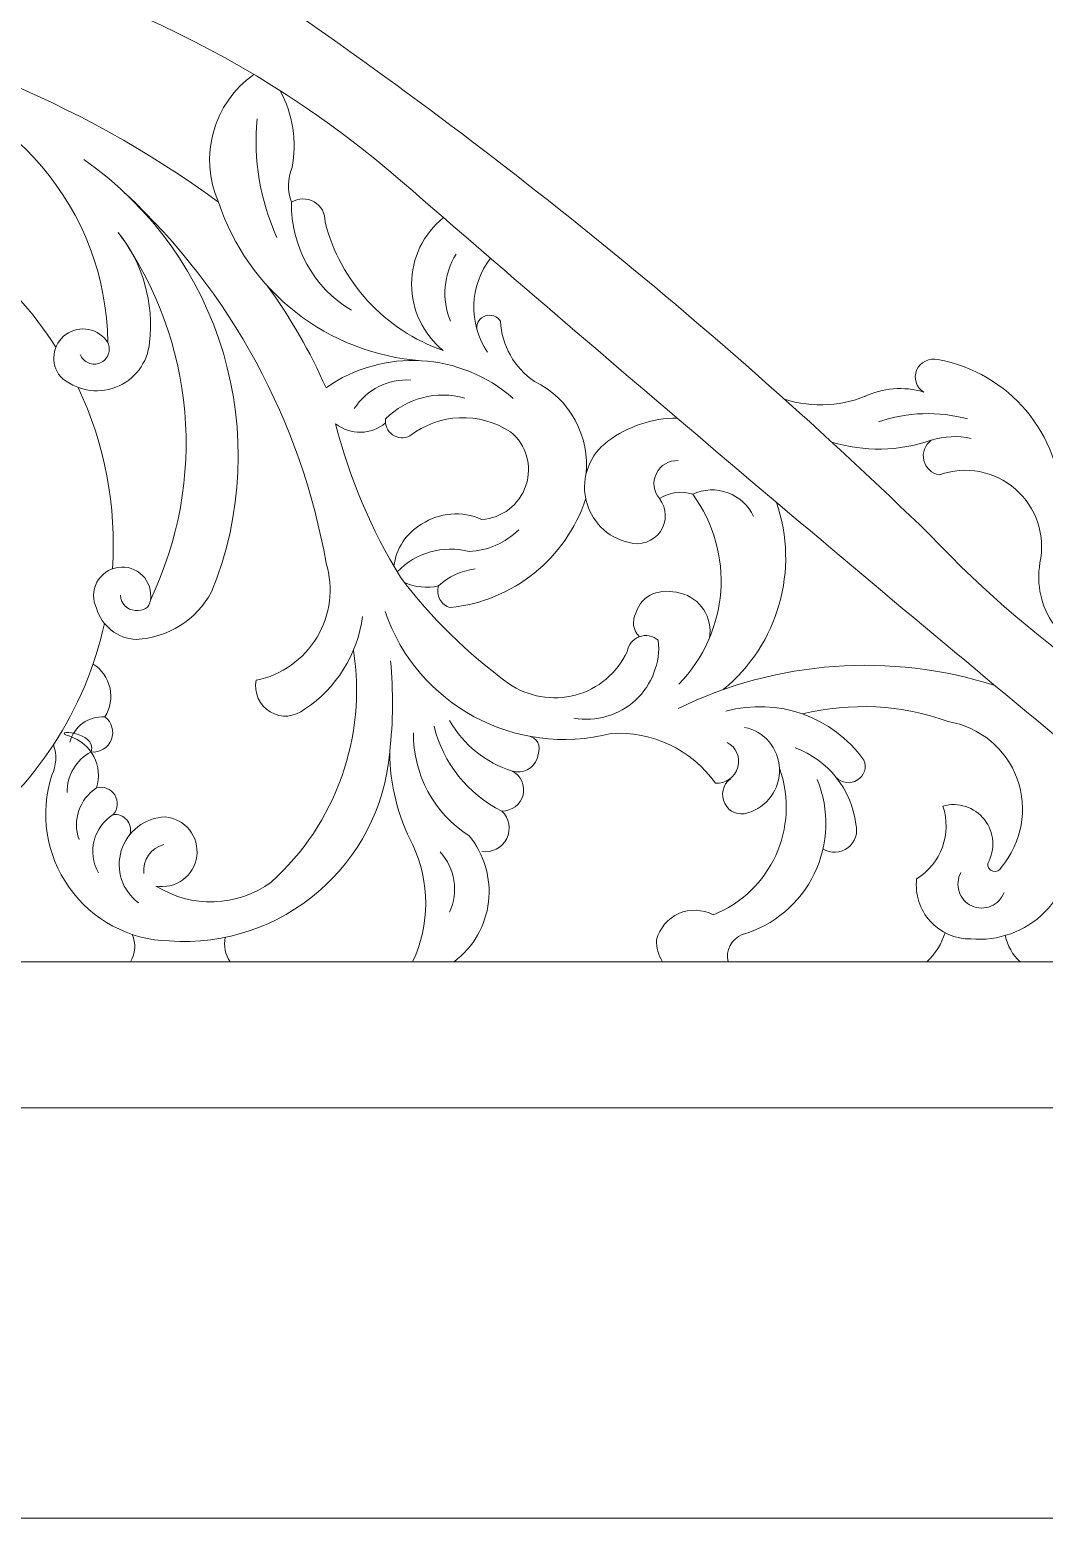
# Model space of a CAD drawing. Header units: millimetres. Extents: x 4874 to 5118, y 2699 to 2963.
# Drawn here: x 4919.3 to 4970.6, y 2841.1 to 2916.5 of the extents above; entities that cross this region are included whole.
import ezdxf

# ---------------------------------------------------------------- set-up
doc = ezdxf.new("R2010")
doc.units = ezdxf.units.MM
doc.header["$MEASUREMENT"] = 0
doc.layers.add('SITARA ALL', color=18, linetype='Continuous', true_color=0x000000)

msp = doc.modelspace()

# ---------------------------------------------------------------- linework, layer by layer
at = {"layer": 'SITARA ALL', "lineweight": 9}
for points, knots in [([(4873.813, 2963.139), (4873.813, 2963.139), (5117.813, 2963.139), (5117.813, 2963.139), (5117.813, 2963.139), (5117.813, 2841.139), (5117.813, 2841.139), (5117.813, 2841.139), (4873.813, 2841.139), (4873.813, 2841.139), (4873.813, 2841.139), (4873.813, 2963.139), (4873.813, 2963.139)], [0, 0, 0, 0, 0.25, 0.25, 0.25, 0.5, 0.5, 0.5, 0.75, 0.75, 0.75, 1, 1, 1, 1]), ([(5072.186, 2894.156), (5072.186, 2894.156), (5072.186, 2892.646), (5072.186, 2892.646), (5072.186, 2892.646), (5075.813, 2892.646), (5075.813, 2892.646), (5075.813, 2892.646), (5075.813, 2961.139), (5075.813, 2961.139), (5075.813, 2961.139), (4875.813, 2961.139), (4875.813, 2961.139), (4875.813, 2961.139), (4875.813, 2953.741), (4875.813, 2953.741), (4875.813, 2953.741), (4891.894, 2953.741), (4891.894, 2953.741)], [0, 0, 0, 0, 0.142857, 0.142857, 0.142857, 0.285714, 0.285714, 0.285714, 0.428571, 0.428571, 0.428571, 0.571429, 0.571429, 0.571429, 0.714286, 0.714286, 0.714286, 1, 1, 1, 1]), ([(4933.538, 2941.701), (4931.271, 2941.53), (4929.113, 2940.66), (4927.363, 2939.208), (4930.727, 2945.234), (4937.005, 2949.062), (4943.902, 2949.302), (4960.02, 2950.141), (4975.704, 2943.848), (4986.78, 2932.108), (4997.414, 2921.796), (5008.929, 2912.438), (5021.197, 2904.137), (5032.855, 2896.787), (5047.391, 2895.709), (5060, 2901.272), (5067.103, 2904.946), (5072.269, 2911.512), (5074.168, 2919.28), (5076.068, 2927.048), (5074.54, 2935.22), (5069.934, 2941.756), (5062.039, 2952.733), (5046.812, 2955.34), (5035.737, 2947.585), (5032.088, 2944.922), (5029.535, 2941.023), (5028.557, 2936.613)], [0, 0, 0, 0, 0.1, 0.1, 0.1, 0.2, 0.2, 0.2, 0.3, 0.3, 0.3, 0.4, 0.4, 0.4, 0.5, 0.5, 0.5, 0.6, 0.6, 0.6, 0.7, 0.7, 0.7, 0.8, 0.8, 0.8, 1, 1, 1, 1]), ([(4879.44, 2928.902), (4879.44, 2928.902), (4879.44, 2930.412), (4879.44, 2930.412), (4879.44, 2930.412), (4875.813, 2930.412), (4875.813, 2930.412), (4875.813, 2930.412), (4875.813, 2861.919), (4875.813, 2861.919), (4875.813, 2861.919), (5075.813, 2861.919), (5075.813, 2861.919), (5075.813, 2861.919), (5075.813, 2869.317), (5075.813, 2869.317), (5075.813, 2869.317), (5059.731, 2869.317), (5059.731, 2869.317)], [0, 0, 0, 0, 0.142857, 0.142857, 0.142857, 0.285714, 0.285714, 0.285714, 0.428571, 0.428571, 0.428571, 0.571429, 0.571429, 0.571429, 0.714286, 0.714286, 0.714286, 1, 1, 1, 1]), ([(5018.087, 2881.357), (5020.355, 2881.528), (5022.512, 2882.398), (5024.262, 2883.85), (5020.898, 2877.824), (5014.62, 2873.996), (5007.724, 2873.757), (4991.605, 2872.917), (4975.921, 2879.21), (4964.845, 2890.95), (4954.211, 2901.262), (4942.696, 2910.62), (4930.429, 2918.921), (4918.771, 2926.271), (4904.234, 2927.348), (4891.626, 2921.786), (4884.523, 2918.112), (4879.356, 2911.546), (4877.457, 2903.778), (4875.558, 2896.01), (4877.085, 2887.838), (4881.691, 2881.302), (4889.586, 2870.325), (4904.813, 2867.718), (4915.888, 2875.473), (4919.538, 2878.136), (4922.09, 2882.035), (4923.068, 2886.445)], [0, 0, 0, 0, 0.1, 0.1, 0.1, 0.2, 0.2, 0.2, 0.3, 0.3, 0.3, 0.4, 0.4, 0.4, 0.5, 0.5, 0.5, 0.6, 0.6, 0.6, 0.7, 0.7, 0.7, 0.8, 0.8, 0.8, 1, 1, 1, 1]), ([(4971.325, 2880.675), (4960.161, 2889.918), (4949.104, 2899.292), (4938.157, 2908.792), (4930.753, 2915.235), (4921.69, 2919.462), (4911.994, 2920.989), (4902.211, 2923.079), (4892.126, 2919.112), (4886.388, 2910.917), (4880.65, 2902.721), (4880.279, 2892.036), (4885.589, 2883.558), (4888.835, 2879.151), (4893.674, 2876.191), (4899.076, 2875.312)], [0, 0, 0, 0, 0.166667, 0.166667, 0.166667, 0.333333, 0.333333, 0.333333, 0.5, 0.5, 0.5, 0.666667, 0.666667, 0.666667, 1, 1, 1, 1]), ([(4928.839, 2907.782), (4921.745, 2912.976), (4913.46, 2916.297), (4904.741, 2917.438), (4899.946, 2918.034), (4895.08, 2917.409), (4890.59, 2915.621)], [0, 0, 0, 0, 0.333333, 0.333333, 0.333333, 1, 1, 1, 1]), ([(4914.837, 2905.921), (4915.924, 2906.454), (4916.665, 2907.503), (4916.804, 2908.705), (4916.944, 2909.907), (4916.471, 2911.091), (4915.535, 2911.858), (4914.336, 2912.835), (4913.012, 2913.648), (4911.598, 2914.276), (4918.262, 2913.167), (4923.168, 2907.42), (4923.232, 2900.665), (4923.321, 2900.479), (4923.331, 2900.265), (4923.258, 2900.072), (4923.186, 2899.878), (4923.037, 2899.723), (4922.848, 2899.641), (4922.659, 2899.559), (4922.444, 2899.558), (4922.254, 2899.638), (4922.064, 2899.717), (4921.914, 2899.872), (4921.84, 2900.065)], [0, 0, 0, 0, 0.111111, 0.111111, 0.111111, 0.222222, 0.222222, 0.222222, 0.333333, 0.333333, 0.333333, 0.444444, 0.444444, 0.444444, 0.555556, 0.555556, 0.555556, 0.666667, 0.666667, 0.666667, 0.777778, 0.777778, 0.777778, 1, 1, 1, 1]), ([(4930.628, 2914.248), (4928.569, 2912.791), (4927.819, 2910.089), (4928.839, 2907.782), (4930.321, 2903.269), (4934.374, 2900.097), (4939.111, 2899.75)], [0, 0, 0, 0, 0.333333, 0.333333, 0.333333, 1, 1, 1, 1]), ([(4940.23, 2906.995), (4939.209, 2906.176), (4938.615, 2904.939), (4938.614, 2903.63), (4938.614, 2902.321), (4939.2, 2901.088), (4940.221, 2900.268), (4937.256, 2901.293), (4935.006, 2903.744), (4934.234, 2906.784), (4934.25, 2907.198), (4934.037, 2907.586), (4933.679, 2907.793), (4933.321, 2908), (4932.882, 2907.995), (4932.532, 2907.774), (4932.323, 2908.342), (4932.333, 2908.968), (4932.561, 2909.529), (4932.816, 2910.856), (4932.607, 2912.23), (4931.968, 2913.421)], [0, 0, 0, 0, 0.125, 0.125, 0.125, 0.25, 0.25, 0.25, 0.375, 0.375, 0.375, 0.5, 0.5, 0.5, 0.625, 0.625, 0.625, 0.75, 0.75, 0.75, 1, 1, 1, 1]), ([(4922.015, 2909.94), (4929.018, 2905.052), (4931.702, 2895.955), (4928.489, 2888.042), (4927.723, 2886.629), (4926.274, 2885.718), (4924.669, 2885.637), (4923.728, 2885.681), (4922.92, 2886.321), (4922.661, 2887.227), (4922.459, 2887.64), (4922.467, 2888.125), (4922.681, 2888.532), (4922.895, 2888.939), (4923.294, 2889.22), (4923.749, 2889.288), (4924.204, 2889.356), (4924.664, 2889.204), (4924.988, 2888.877), (4925.312, 2888.551), (4925.46, 2888.086), (4925.389, 2887.632), (4928.288, 2893.67), (4927.668, 2900.803), (4923.764, 2906.246), (4925.008, 2904.67), (4925.577, 2902.664), (4925.346, 2900.669), (4925.252, 2899.65), (4924.588, 2898.773), (4923.633, 2898.405), (4922.678, 2898.037), (4921.587, 2898.252), (4920.834, 2898.944), (4920.575, 2899.26), (4920.458, 2899.669), (4920.511, 2900.073), (4920.565, 2900.478), (4920.784, 2900.844), (4921.116, 2901.082), (4921.447, 2901.32), (4921.863, 2901.411), (4922.263, 2901.332), (4922.664, 2901.254), (4923.015, 2901.011), (4923.232, 2900.665)], [0, 0, 0, 0, 0.0625, 0.0625, 0.0625, 0.125, 0.125, 0.125, 0.1875, 0.1875, 0.1875, 0.25, 0.25, 0.25, 0.3125, 0.3125, 0.3125, 0.375, 0.375, 0.375, 0.4375, 0.4375, 0.4375, 0.5, 0.5, 0.5, 0.5625, 0.5625, 0.5625, 0.625, 0.625, 0.625, 0.6875, 0.6875, 0.6875, 0.75, 0.75, 0.75, 0.8125, 0.8125, 0.8125, 0.875, 0.875, 0.875, 1, 1, 1, 1]), ([(4920.606, 2900.433), (4919.461, 2902.231), (4918.016, 2903.819), (4916.332, 2905.127), (4912.812, 2907.263), (4908.567, 2907.844), (4904.602, 2906.731)], [0, 0, 0, 0, 0.333333, 0.333333, 0.333333, 1, 1, 1, 1]), ([(4936.13, 2886.796), (4935.879, 2884.881), (4934.808, 2883.168), (4933.198, 2882.101), (4932.704, 2881.696), (4932.01, 2881.642), (4931.461, 2881.967), (4930.911, 2882.291), (4930.625, 2882.939), (4930.741, 2883.567), (4932.031, 2883.829), (4933.151, 2884.622), (4933.826, 2885.751), (4934.501, 2886.881), (4934.671, 2888.236), (4934.291, 2889.496), (4933.027, 2896.673), (4929.463, 2903.24), (4924.134, 2908.21)], [0, 0, 0, 0, 0.142857, 0.142857, 0.142857, 0.285714, 0.285714, 0.285714, 0.428571, 0.428571, 0.428571, 0.571429, 0.571429, 0.571429, 0.714286, 0.714286, 0.714286, 1, 1, 1, 1]), ([(4943.755, 2897.845), (4941.095, 2900.184), (4937.187, 2900.409), (4934.281, 2898.384), (4933.477, 2900.198), (4932.486, 2901.923), (4931.323, 2903.531)], [0, 0, 0, 0, 0.333333, 0.333333, 0.333333, 1, 1, 1, 1]), ([(4947.435, 2893.94), (4947.674, 2895.922), (4946.631, 2897.836), (4944.834, 2898.706), (4943.815, 2899.397), (4943.177, 2900.525), (4943.109, 2901.754), (4942.949, 2902.006), (4942.637, 2902.117), (4942.354, 2902.022), (4942.071, 2901.927), (4941.888, 2901.664), (4941.913, 2901.366)], [0, 0, 0, 0, 0.2, 0.2, 0.2, 0.4, 0.4, 0.4, 0.6, 0.6, 0.6, 1, 1, 1, 1]), ([(4961.523, 2897.926), (4962.465, 2898.381), (4963.543, 2898.466), (4964.544, 2898.166), (4964.169, 2898.399), (4964.018, 2898.87), (4964.187, 2899.279), (4964.355, 2899.687), (4964.836, 2899.904), (4965.267, 2899.806), (4968.865, 2899.161), (4971.495, 2896.039), (4971.525, 2892.383), (4971.551, 2892.16), (4971.582, 2891.938), (4971.618, 2891.716)], [0, 0, 0, 0, 0.166667, 0.166667, 0.166667, 0.333333, 0.333333, 0.333333, 0.5, 0.5, 0.5, 0.666667, 0.666667, 0.666667, 1, 1, 1, 1]), ([(4937.716, 2889.345), (4937.824, 2890.236), (4938.346, 2891.024), (4939.124, 2891.47), (4940.025, 2892.069), (4941.172, 2892.162), (4942.158, 2891.717), (4943.192, 2891.771), (4944.085, 2892.456), (4944.407, 2893.44), (4944.729, 2894.424), (4944.429, 2895.491), (4943.627, 2896.146), (4942.056, 2897.172), (4940.01, 2897.093), (4938.526, 2895.945), (4938.248, 2895.801), (4937.913, 2895.823), (4937.656, 2896.001), (4937.398, 2896.179), (4937.261, 2896.489), (4937.297, 2896.8), (4938.344, 2897.859), (4939.885, 2898.264), (4941.318, 2897.859)], [0, 0, 0, 0, 0.111111, 0.111111, 0.111111, 0.222222, 0.222222, 0.222222, 0.333333, 0.333333, 0.333333, 0.444444, 0.444444, 0.444444, 0.555556, 0.555556, 0.555556, 0.666667, 0.666667, 0.666667, 0.777778, 0.777778, 0.777778, 1, 1, 1, 1]), ([(4946.834, 2881.657), (4947.958, 2881.454), (4949.113, 2881.791), (4949.953, 2882.566), (4950.792, 2883.341), (4951.221, 2884.457), (4951.108, 2885.594), (4950.845, 2885.826), (4950.475, 2885.895), (4950.145, 2885.774), (4949.816, 2885.652), (4949.58, 2885.364), (4949.53, 2885.017), (4949.021, 2883.932), (4948.06, 2883.128), (4946.904, 2882.818), (4945.747, 2882.508), (4944.507, 2882.728), (4943.524, 2883.413), (4941.444, 2884.924), (4939.599, 2886.735), (4938.05, 2888.788), (4936.569, 2891.196), (4935.461, 2893.817), (4934.766, 2896.558), (4935.515, 2895.974), (4936.568, 2895.99), (4937.297, 2896.597)], [0, 0, 0, 0, 0.1, 0.1, 0.1, 0.2, 0.2, 0.2, 0.3, 0.3, 0.3, 0.4, 0.4, 0.4, 0.5, 0.5, 0.5, 0.6, 0.6, 0.6, 0.7, 0.7, 0.7, 0.8, 0.8, 0.8, 1, 1, 1, 1]), ([(4952.12, 2894.693), (4951.652, 2894.717), (4951.214, 2894.46), (4951.009, 2894.038), (4950.803, 2893.617), (4950.863, 2893.12), (4951.17, 2892.766), (4951.541, 2892.277), (4951.557, 2891.606), (4951.21, 2891.1), (4950.863, 2890.594), (4950.216, 2890.372), (4949.626, 2890.542), (4948.523, 2890.785), (4947.665, 2891.652), (4947.432, 2892.757), (4947.198, 2893.862), (4947.647, 2895.012), (4948.558, 2895.68), (4949.57, 2896.428), (4950.794, 2896.838), (4952.053, 2896.85)], [0, 0, 0, 0, 0.125, 0.125, 0.125, 0.25, 0.25, 0.25, 0.375, 0.375, 0.375, 0.5, 0.5, 0.5, 0.625, 0.625, 0.625, 0.75, 0.75, 0.75, 1, 1, 1, 1]), ([(4959.884, 2895.634), (4961.532, 2895.125), (4963.299, 2895.157), (4964.928, 2895.723), (4965.579, 2895.93), (4966.274, 2895.963), (4966.942, 2895.819)], [0, 0, 0, 0, 0.333333, 0.333333, 0.333333, 1, 1, 1, 1]), ([(4979.614, 2879.822), (4979.214, 2881.664), (4979.553, 2883.59), (4980.555, 2885.186), (4977.594, 2883.025), (4973.456, 2883.555), (4971.128, 2886.387), (4970.495, 2887.296), (4970.245, 2888.418), (4970.43, 2889.509), (4970.729, 2890.887), (4970.255, 2892.318), (4969.193, 2893.244), (4968.131, 2894.171), (4966.664, 2894.453), (4965.34, 2893.97), (4964.952, 2894.034), (4964.641, 2894.324), (4964.55, 2894.706), (4964.458, 2895.088), (4964.611, 2895.491), (4964.928, 2895.723)], [0, 0, 0, 0, 0.125, 0.125, 0.125, 0.25, 0.25, 0.25, 0.375, 0.375, 0.375, 0.5, 0.5, 0.5, 0.625, 0.625, 0.625, 0.75, 0.75, 0.75, 1, 1, 1, 1]), ([(4939.983, 2888.346), (4939.908, 2888.121), (4939.93, 2887.876), (4940.043, 2887.668), (4940.156, 2887.46), (4940.348, 2887.308), (4940.577, 2887.248), (4943.752, 2887.578), (4946.435, 2889.736), (4947.435, 2892.767)], [0, 0, 0, 0, 0.25, 0.25, 0.25, 0.5, 0.5, 0.5, 1, 1, 1, 1]), ([(4955.934, 2891.855), (4955.677, 2892.417), (4955.207, 2892.852), (4954.628, 2893.065), (4954.049, 2893.278), (4953.411, 2893.253), (4952.852, 2892.992), (4952.286, 2893.18), (4951.666, 2893.096), (4951.17, 2892.766)], [0, 0, 0, 0, 0.25, 0.25, 0.25, 0.5, 0.5, 0.5, 1, 1, 1, 1]), ([(4944.037, 2891.192), (4943.369, 2890.521), (4942.471, 2890.129), (4941.525, 2890.095), (4940.213, 2890.429), (4938.824, 2890.036), (4937.884, 2889.062)], [0, 0, 0, 0, 0.333333, 0.333333, 0.333333, 1, 1, 1, 1]), ([(4941.826, 2889.207), (4941.137, 2889.118), (4940.493, 2888.817), (4939.983, 2888.346), (4939.402, 2888.215), (4938.795, 2888.277), (4938.253, 2888.523)], [0, 0, 0, 0, 0.333333, 0.333333, 0.333333, 1, 1, 1, 1]), ([(4953.697, 2885.706), (4953.88, 2886.735), (4953.235, 2887.731), (4952.221, 2887.985), (4951.207, 2888.24), (4950.293, 2887.963), (4949.968, 2886.97), (4949.755, 2886.576), (4949.828, 2886.09), (4950.147, 2885.776)], [0, 0, 0, 0, 0.25, 0.25, 0.25, 0.5, 0.5, 0.5, 1, 1, 1, 1]), ([(4923.874, 2887.881), (4923.877, 2887.465), (4924.206, 2887.125), (4924.622, 2887.109), (4925.038, 2887.092), (4925.353, 2887.217), (4925.389, 2887.632)], [0, 0, 0, 0, 0.333333, 0.333333, 0.333333, 1, 1, 1, 1]), ([(4937.269, 2887.06), (4938.891, 2882.325), (4943.87, 2879.63), (4948.718, 2880.874), (4950.797, 2881.015), (4952.799, 2880.058), (4953.998, 2878.354), (4954.52, 2878.319), (4954.994, 2878.657), (4955.131, 2879.162), (4955.267, 2879.668), (4955.057, 2880.183), (4954.588, 2880.414)], [0, 0, 0, 0, 0.2, 0.2, 0.2, 0.4, 0.4, 0.4, 0.6, 0.6, 0.6, 1, 1, 1, 1]), ([(4920.48, 2880.304), (4920.662, 2879.804), (4920.633, 2879.25), (4920.399, 2878.772), (4919.779, 2876.842), (4920.105, 2874.733), (4921.277, 2873.079), (4922.45, 2871.426), (4924.318, 2870.422), (4926.345, 2870.369), (4932.061, 2869.969), (4937.035, 2874.226), (4937.507, 2879.937), (4937.681, 2881.47), (4937.695, 2883.017), (4937.549, 2884.553)], [0, 0, 0, 0, 0.166667, 0.166667, 0.166667, 0.333333, 0.333333, 0.333333, 0.5, 0.5, 0.5, 0.666667, 0.666667, 0.666667, 1, 1, 1, 1]), ([(4923.084, 2881.713), (4923.363, 2882.147), (4923.456, 2882.675), (4923.344, 2883.178), (4923.231, 2883.682), (4922.924, 2884.118), (4922.487, 2884.393)], [0, 0, 0, 0, 0.333333, 0.333333, 0.333333, 1, 1, 1, 1]), ([(4935.67, 2885.089), (4936.358, 2880.725), (4934.79, 2876.305), (4931.508, 2873.347), (4929.785, 2872.095), (4927.472, 2872.018), (4925.669, 2873.15), (4926.145, 2873.064), (4926.636, 2873.177), (4927.027, 2873.462), (4927.417, 2873.747), (4927.674, 2874.177), (4927.738, 2874.657), (4927.802, 2875.136), (4927.666, 2875.621), (4927.363, 2875.998), (4927.06, 2876.375), (4926.619, 2876.612), (4926.137, 2876.653), (4925.108, 2876.615), (4924.216, 2875.929), (4923.917, 2874.943), (4923.618, 2873.958), (4923.957, 2872.907), (4924.792, 2872.304)], [0, 0, 0, 0, 0.111111, 0.111111, 0.111111, 0.222222, 0.222222, 0.222222, 0.333333, 0.333333, 0.333333, 0.444444, 0.444444, 0.444444, 0.555556, 0.555556, 0.555556, 0.666667, 0.666667, 0.666667, 0.777778, 0.777778, 0.777778, 1, 1, 1, 1]), ([(4960.115, 2878.653), (4960.394, 2878.352), (4960.848, 2878.296), (4961.191, 2878.521), (4961.534, 2878.746), (4961.678, 2879.152), (4961.513, 2879.528), (4959.933, 2881.735), (4957.147, 2882.722), (4954.53, 2882)], [0, 0, 0, 0, 0.25, 0.25, 0.25, 0.5, 0.5, 0.5, 1, 1, 1, 1]), ([(4958.41, 2881.862), (4960.85, 2882.468), (4963.416, 2882.335), (4965.779, 2881.48), (4967.383, 2881.215), (4968.72, 2880.107), (4969.278, 2878.58), (4969.837, 2877.053), (4969.518, 2875.331), (4968.464, 2874.094), (4968.391, 2873.936), (4968.215, 2873.854), (4968.048, 2873.9), (4967.88, 2873.945), (4967.772, 2874.122), (4967.789, 2874.295), (4968.19, 2875), (4968.124, 2875.877), (4967.621, 2876.514), (4967.118, 2877.151), (4966.295, 2877.423), (4965.516, 2877.196), (4965.979, 2875.808), (4965.428, 2874.283), (4964.187, 2873.509), (4964.098, 2872.73), (4964.349, 2871.95), (4964.876, 2871.368), (4965.402, 2870.787), (4966.149, 2870.46), (4966.934, 2870.471), (4968.317, 2870.35), (4969.684, 2870.845), (4970.669, 2871.825), (4971.653, 2872.804), (4972.156, 2874.16), (4972.042, 2875.544)], [0, 0, 0, 0, 0.076923, 0.076923, 0.076923, 0.153846, 0.153846, 0.153846, 0.230769, 0.230769, 0.230769, 0.307692, 0.307692, 0.307692, 0.384615, 0.384615, 0.384615, 0.461538, 0.461538, 0.461538, 0.538462, 0.538462, 0.538462, 0.615385, 0.615385, 0.615385, 0.692308, 0.692308, 0.692308, 0.769231, 0.769231, 0.769231, 0.846154, 0.846154, 0.846154, 1, 1, 1, 1]), ([(4922.384, 2879.94), (4922.829, 2879.891), (4923.252, 2880.149), (4923.413, 2880.567), (4923.574, 2880.986), (4923.447, 2881.45), (4923.084, 2881.713), (4922.265, 2881.771), (4921.521, 2881.236), (4921.318, 2880.439)], [0, 0, 0, 0, 0.25, 0.25, 0.25, 0.5, 0.5, 0.5, 1, 1, 1, 1]), ([(4940.541, 2881.535), (4941.233, 2880.304), (4942.369, 2879.386), (4943.718, 2878.967), (4944.155, 2878.736), (4944.378, 2878.235), (4944.257, 2877.756), (4944.136, 2877.276), (4943.679, 2876.941), (4943.185, 2876.945), (4941.467, 2877.805), (4940.212, 2879.376), (4939.751, 2881.241)], [0, 0, 0, 0, 0.2, 0.2, 0.2, 0.4, 0.4, 0.4, 0.6, 0.6, 0.6, 1, 1, 1, 1]), ([(5057.586, 2869.317), (5057.586, 2869.317), (4882.172, 2869.317), (4882.172, 2869.317), (4882.172, 2869.317), (4882.172, 2880.655), (4882.172, 2880.655)], [0, 0, 0, 0, 0.333333, 0.333333, 0.333333, 1, 1, 1, 1]), ([(4923.505, 2876.767), (4923.749, 2877.044), (4923.781, 2877.449), (4923.584, 2877.761), (4923.387, 2878.074), (4923.019, 2878.222), (4922.664, 2878.12), (4923.009, 2879.218), (4922.399, 2880.388), (4921.302, 2880.733), (4920.204, 2881.079), (4922.73, 2881.037), (4922.384, 2879.94), (4921.628, 2879.535), (4921.16, 2878.744), (4921.169, 2877.887)], [0, 0, 0, 0, 0.166667, 0.166667, 0.166667, 0.333333, 0.333333, 0.333333, 0.5, 0.5, 0.5, 0.666667, 0.666667, 0.666667, 1, 1, 1, 1]), ([(4938.712, 2880.908), (4938.685, 2878.8), (4939.748, 2876.83), (4941.526, 2875.697), (4942.297, 2874.762), (4942.652, 2873.552), (4942.51, 2872.349), (4942.368, 2871.145), (4941.736, 2870.047), (4940.769, 2869.317)], [0, 0, 0, 0, 0.25, 0.25, 0.25, 0.5, 0.5, 0.5, 1, 1, 1, 1]), ([(4943.718, 2878.967), (4944.238, 2878.81), (4944.79, 2879.094), (4944.966, 2879.608), (4945.141, 2880.123), (4945.144, 2880.533), (4944.636, 2880.728)], [0, 0, 0, 0, 0.333333, 0.333333, 0.333333, 1, 1, 1, 1]), ([(4954.757, 2878.578), (4954.366, 2878.29), (4954.246, 2877.759), (4954.475, 2877.33), (4954.703, 2876.901), (4955.162, 2876.689), (4955.619, 2876.854), (4956.614, 2877.136), (4957.284, 2878.066), (4957.238, 2879.099), (4957.191, 2880.132), (4956.488, 2880.988), (4955.472, 2881.18)], [0, 0, 0, 0, 0.2, 0.2, 0.2, 0.4, 0.4, 0.4, 0.6, 0.6, 0.6, 1, 1, 1, 1]), ([(4938.669, 2869.317), (4939.548, 2871.189), (4939.553, 2873.354), (4938.68, 2875.229), (4937.919, 2876.682), (4937.517, 2878.297), (4937.507, 2879.937)], [0, 0, 0, 0, 0.333333, 0.333333, 0.333333, 1, 1, 1, 1]), ([(4959.441, 2875.027), (4959.835, 2874.781), (4960.342, 2874.805), (4960.711, 2875.089), (4961.08, 2875.372), (4961.237, 2875.845), (4961.101, 2876.29), (4960.89, 2878.052), (4959.705, 2879.544), (4958.036, 2880.146)], [0, 0, 0, 0, 0.25, 0.25, 0.25, 0.5, 0.5, 0.5, 1, 1, 1, 1]), ([(4951.318, 2869.317), (4951.107, 2869.646), (4951.004, 2870.034), (4951.023, 2870.425), (4951.171, 2871.017), (4951.583, 2871.508), (4952.141, 2871.756), (4952.699, 2872.004), (4953.343, 2871.978), (4953.882, 2871.69), (4956.803, 2872.854), (4958.293, 2876.105), (4957.258, 2879.075)], [0, 0, 0, 0, 0.2, 0.2, 0.2, 0.4, 0.4, 0.4, 0.6, 0.6, 0.6, 1, 1, 1, 1]), ([(4959.156, 2878.547), (4959.782, 2877.007), (4959.727, 2875.274), (4959.005, 2873.777), (4958.282, 2872.28), (4956.95, 2871.157), (4955.355, 2870.69), (4954.81, 2870.471), (4954.505, 2869.889), (4954.637, 2869.317)], [0, 0, 0, 0, 0.25, 0.25, 0.25, 0.5, 0.5, 0.5, 1, 1, 1, 1]), ([(4942.163, 2874.902), (4942.683, 2874.815), (4943.199, 2875.08), (4943.432, 2875.553), (4943.665, 2876.027), (4943.572, 2876.586), (4943.185, 2876.945)], [0, 0, 0, 0, 0.333333, 0.333333, 0.333333, 1, 1, 1, 1]), ([(4924.366, 2875.793), (4924.427, 2876.045), (4924.36, 2876.311), (4924.188, 2876.505), (4924.016, 2876.699), (4923.762, 2876.797), (4923.505, 2876.767), (4922.506, 2876.146), (4922.176, 2874.849), (4922.757, 2873.827)], [0, 0, 0, 0, 0.25, 0.25, 0.25, 0.5, 0.5, 0.5, 1, 1, 1, 1]), ([(4966.431, 2873.834), (4966.266, 2873.539), (4966.231, 2873.189), (4966.335, 2872.868), (4966.44, 2872.547), (4966.672, 2872.285), (4966.979, 2872.144), (4967.286, 2872.004), (4967.638, 2871.998), (4967.949, 2872.129), (4968.261, 2872.26), (4968.502, 2872.513), (4968.617, 2872.831)], [0, 0, 0, 0, 0.2, 0.2, 0.2, 0.4, 0.4, 0.4, 0.6, 0.6, 0.6, 1, 1, 1, 1])]:
    msp.add_open_spline(points, degree=3, knots=knots, dxfattribs=at)
for points in [[(4930.794, 2911.992), (4930.595, 2909.94), (4930.939, 2907.873), (4931.794, 2905.997)], [(4932.532, 2907.774), (4932.494, 2905.538), (4933.651, 2903.453), (4935.569, 2902.303)], [(4940.876, 2905.149), (4940.235, 2904.133), (4940.124, 2902.871), (4940.578, 2901.759)], [(4942.606, 2904.943), (4941.544, 2903.548), (4941.483, 2901.636), (4942.454, 2900.178)], [(4938.581, 2898.774), (4937.432, 2898.847), (4936.336, 2898.292), (4935.714, 2897.325)], [(4923.467, 2889.217), (4923.68, 2892.375), (4923.083, 2895.534), (4921.73, 2898.395)], [(4957.491, 2897.804), (4958.936, 2897.34), (4960.502, 2897.437), (4961.878, 2898.078)], [(4966.771, 2896.801), (4965.286, 2897.209), (4963.713, 2897.157), (4962.258, 2896.651)], [(4952.141, 2883.378), (4954.702, 2885.978), (4955.006, 2890.045), (4952.852, 2892.992)], [(4954.398, 2883.099), (4957.185, 2885.39), (4958.259, 2889.165), (4957.091, 2892.578)], [(4968.158, 2883.302), (4962.856, 2884.996), (4957.109, 2884.581), (4952.106, 2882.14)], [(4922.664, 2878.12), (4921.797, 2877.56), (4921.429, 2876.479), (4921.776, 2875.507)], [(4926.078, 2875.252), (4925.421, 2875.087), (4924.985, 2874.466), (4925.055, 2873.792)], [(4940.529, 2871.833), (4941.01, 2872.849), (4940.825, 2874.054), (4940.06, 2874.878)], [(4924.375, 2869.317), (4924.642, 2869.734), (4924.674, 2870.26), (4924.458, 2870.706)], [(4929.182, 2870.556), (4929.085, 2870.126), (4929.175, 2869.676), (4929.43, 2869.317)], [(4964.707, 2869.317), (4965.134, 2869.72), (4965.45, 2870.225), (4965.627, 2870.784)], [(4968.673, 2870.643), (4968.785, 2870.136), (4969.046, 2869.674), (4969.423, 2869.317)]]:
    msp.add_open_spline(points, degree=3, dxfattribs=at)

doc.saveas('drawing.dxf')
